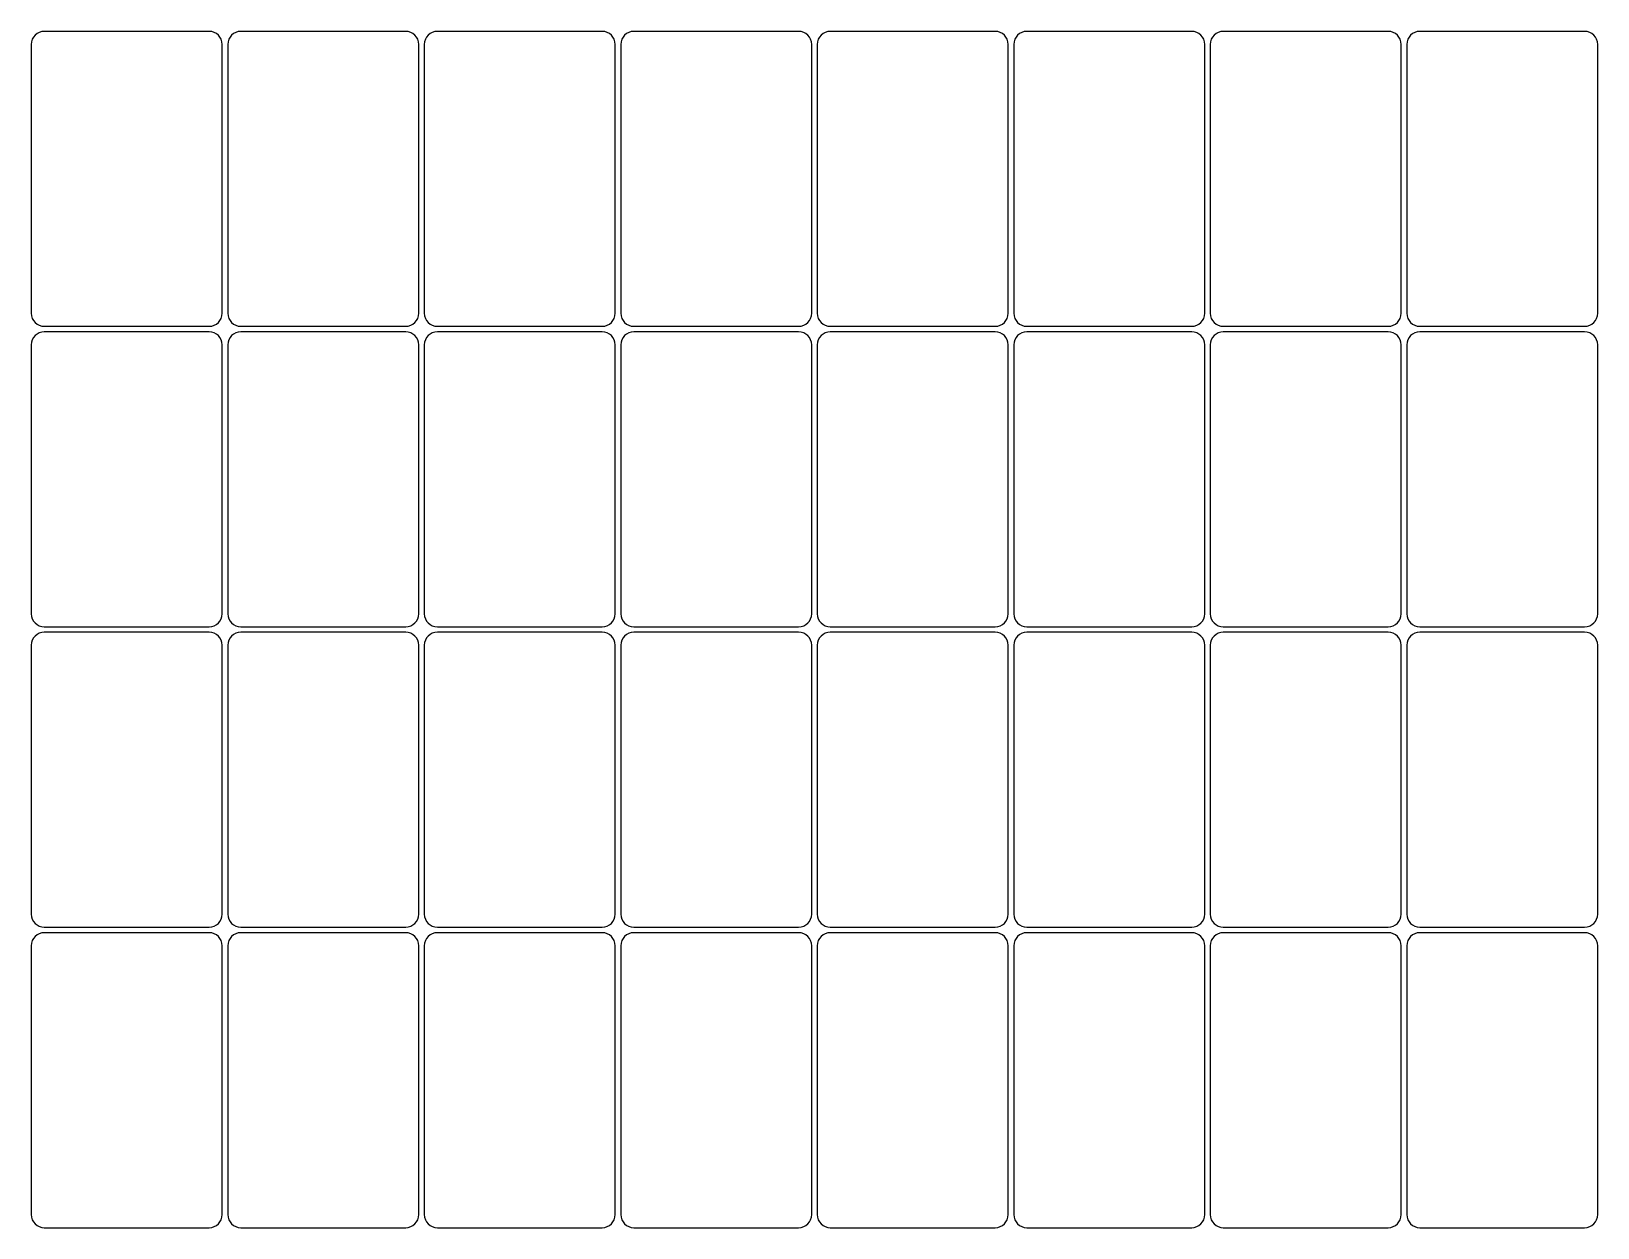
# Model space of a CAD drawing. Header units: millimetres. Extents: x 29 to 391, y -286 to -11.
import ezdxf

# ---------------------------------------------------------------- set-up
doc = ezdxf.new("R2010")
doc.units = ezdxf.units.MM

msp = doc.modelspace()

# ---------------------------------------------------------------- linework, layer by layer
for p, q in [((70.46, -10.67), (32.46, -10.67)), ((115.76, -10.67), (77.76, -10.67)), ((161.06, -10.67), (123.06, -10.67)), ((206.35, -10.67), (168.35, -10.67)), ((251.65, -10.67), (213.65, -10.67)), ((296.95, -10.67), (258.95, -10.67)), ((342.24, -10.67), (304.24, -10.67)), ((387.54, -10.67), (349.54, -10.67)), ((29.46, -13.67), (29.46, -75.67)), ((73.46, -75.67), (73.46, -13.67)), ((74.76, -13.67), (74.76, -75.67)), ((118.76, -75.67), (118.76, -13.67)), ((120.06, -13.67), (120.06, -75.67)), ((164.06, -75.67), (164.06, -13.67)), ((165.35, -13.67), (165.35, -75.67)), ((209.35, -75.67), (209.35, -13.67)), ((210.65, -13.67), (210.65, -75.67)), ((254.65, -75.67), (254.65, -13.67)), ((255.95, -13.67), (255.95, -75.67)), ((299.95, -75.67), (299.95, -13.67)), ((301.24, -13.67), (301.24, -75.67)), ((345.24, -75.67), (345.24, -13.67)), ((346.54, -13.67), (346.54, -75.67)), ((390.54, -75.67), (390.54, -13.67)), ((32.46, -78.67), (70.46, -78.67)), ((77.76, -78.67), (115.76, -78.67)), ((123.06, -78.67), (161.06, -78.67)), ((168.35, -78.67), (206.35, -78.67)), ((213.65, -78.67), (251.65, -78.67)), ((258.95, -78.67), (296.95, -78.67)), ((304.24, -78.67), (342.24, -78.67)), ((349.54, -78.67), (387.54, -78.67)), ((29.46, -82.93), (29.46, -144.93)), ((70.46, -79.93), (32.46, -79.93)), ((73.46, -144.93), (73.46, -82.93)), ((74.76, -82.93), (74.76, -144.93)), ((115.76, -79.93), (77.76, -79.93)), ((118.76, -144.93), (118.76, -82.93)), ((120.06, -82.93), (120.06, -144.93)), ((161.06, -79.93), (123.06, -79.93)), ((164.06, -144.93), (164.06, -82.93)), ((165.35, -82.93), (165.35, -144.93)), ((206.35, -79.93), (168.35, -79.93)), ((209.35, -144.93), (209.35, -82.93)), ((210.65, -82.93), (210.65, -144.93)), ((251.65, -79.93), (213.65, -79.93)), ((254.65, -144.93), (254.65, -82.93)), ((255.95, -82.93), (255.95, -144.93)), ((296.95, -79.93), (258.95, -79.93)), ((299.95, -144.93), (299.95, -82.93)), ((301.24, -82.93), (301.24, -144.93)), ((342.24, -79.93), (304.24, -79.93)), ((345.24, -144.93), (345.24, -82.93)), ((346.54, -82.93), (346.54, -144.93)), ((387.54, -79.93), (349.54, -79.93)), ((390.54, -144.93), (390.54, -82.93)), ((32.46, -147.93), (70.46, -147.93)), ((77.76, -147.93), (115.76, -147.93)), ((123.06, -147.93), (161.06, -147.93)), ((168.35, -147.93), (206.35, -147.93)), ((213.65, -147.93), (251.65, -147.93)), ((258.95, -147.93), (296.95, -147.93)), ((304.24, -147.93), (342.24, -147.93)), ((349.54, -147.93), (387.54, -147.93)), ((70.46, -149.18), (32.46, -149.18)), ((115.76, -149.18), (77.76, -149.18)), ((161.06, -149.18), (123.06, -149.18)), ((206.35, -149.18), (168.35, -149.18)), ((251.65, -149.18), (213.65, -149.18)), ((296.95, -149.18), (258.95, -149.18)), ((342.24, -149.18), (304.24, -149.18)), ((387.54, -149.18), (349.54, -149.18)), ((29.46, -152.18), (29.46, -214.18)), ((73.46, -214.18), (73.46, -152.18)), ((74.76, -152.18), (74.76, -214.18)), ((118.76, -214.18), (118.76, -152.18)), ((120.06, -152.18), (120.06, -214.18)), ((164.06, -214.18), (164.06, -152.18)), ((165.35, -152.18), (165.35, -214.18)), ((209.35, -214.18), (209.35, -152.18)), ((210.65, -152.18), (210.65, -214.18)), ((254.65, -214.18), (254.65, -152.18)), ((255.95, -152.18), (255.95, -214.18)), ((299.95, -214.18), (299.95, -152.18)), ((301.24, -152.18), (301.24, -214.18)), ((345.24, -214.18), (345.24, -152.18)), ((346.54, -152.18), (346.54, -214.18)), ((390.54, -214.18), (390.54, -152.18)), ((32.46, -217.18), (70.46, -217.18)), ((70.46, -218.44), (32.46, -218.44)), ((77.76, -217.18), (115.76, -217.18)), ((115.76, -218.44), (77.76, -218.44)), ((123.06, -217.18), (161.06, -217.18)), ((161.06, -218.44), (123.06, -218.44)), ((168.35, -217.18), (206.35, -217.18)), ((206.35, -218.44), (168.35, -218.44)), ((213.65, -217.18), (251.65, -217.18)), ((251.65, -218.44), (213.65, -218.44)), ((258.95, -217.18), (296.95, -217.18)), ((296.95, -218.44), (258.95, -218.44)), ((304.24, -217.18), (342.24, -217.18)), ((342.24, -218.44), (304.24, -218.44)), ((349.54, -217.18), (387.54, -217.18)), ((387.54, -218.44), (349.54, -218.44)), ((29.46, -221.44), (29.46, -283.44)), ((73.46, -283.44), (73.46, -221.44)), ((74.76, -221.44), (74.76, -283.44)), ((118.76, -283.44), (118.76, -221.44)), ((120.06, -221.44), (120.06, -283.44)), ((164.06, -283.44), (164.06, -221.44)), ((165.35, -221.44), (165.35, -283.44)), ((209.35, -283.44), (209.35, -221.44)), ((210.65, -221.44), (210.65, -283.44)), ((254.65, -283.44), (254.65, -221.44)), ((255.95, -221.44), (255.95, -283.44)), ((299.95, -283.44), (299.95, -221.44)), ((301.24, -221.44), (301.24, -283.44)), ((345.24, -283.44), (345.24, -221.44)), ((346.54, -221.44), (346.54, -283.44)), ((390.54, -283.44), (390.54, -221.44)), ((32.46, -286.44), (70.46, -286.44)), ((77.76, -286.44), (115.76, -286.44)), ((123.06, -286.44), (161.06, -286.44)), ((168.35, -286.44), (206.35, -286.44)), ((213.65, -286.44), (251.65, -286.44)), ((258.95, -286.44), (296.95, -286.44)), ((304.24, -286.44), (342.24, -286.44)), ((349.54, -286.44), (387.54, -286.44))]:
    msp.add_line(p, q)
for centre, start, end in [((32.46, -13.67), 90, 180), ((70.46, -13.67), 0, 90), ((77.76, -13.67), 90, 180), ((115.76, -13.67), 0, 90), ((123.06, -13.67), 90, 180), ((161.06, -13.67), 0, 90), ((168.35, -13.67), 90, 180), ((206.35, -13.67), 0, 90), ((213.65, -13.67), 90, 180), ((251.65, -13.67), 0, 90), ((258.95, -13.67), 90, 180), ((296.95, -13.67), 0, 90), ((304.24, -13.67), 90, 180), ((342.24, -13.67), 0, 90), ((349.54, -13.67), 90, 180), ((387.54, -13.67), 0, 90), ((32.46, -75.67), 180, 270), ((70.46, -75.67), 270, 360), ((77.76, -75.67), 180, 270), ((115.76, -75.67), 270, 360), ((123.06, -75.67), 180, 270), ((161.06, -75.67), 270, 360), ((168.35, -75.67), 180, 270), ((206.35, -75.67), 270, 360), ((213.65, -75.67), 180, 270), ((251.65, -75.67), 270, 360), ((258.95, -75.67), 180, 270), ((296.95, -75.67), 270, 360), ((304.24, -75.67), 180, 270), ((342.24, -75.67), 270, 360), ((349.54, -75.67), 180, 270), ((387.54, -75.67), 270, 360), ((32.46, -82.93), 90, 180), ((70.46, -82.93), 0, 90), ((77.76, -82.93), 90, 180), ((115.76, -82.93), 0, 90), ((123.06, -82.93), 90, 180), ((161.06, -82.93), 0, 90), ((168.35, -82.93), 90, 180), ((206.35, -82.93), 0, 90), ((213.65, -82.93), 90, 180), ((251.65, -82.93), 0, 90), ((258.95, -82.93), 90, 180), ((296.95, -82.93), 0, 90), ((304.24, -82.93), 90, 180), ((342.24, -82.93), 0, 90), ((349.54, -82.93), 90, 180), ((387.54, -82.93), 0, 90), ((32.46, -144.93), 180, 270), ((70.46, -144.93), 270, 360), ((77.76, -144.93), 180, 270), ((115.76, -144.93), 270, 360), ((123.06, -144.93), 180, 270), ((161.06, -144.93), 270, 360), ((168.35, -144.93), 180, 270), ((206.35, -144.93), 270, 360), ((213.65, -144.93), 180, 270), ((251.65, -144.93), 270, 360), ((258.95, -144.93), 180, 270), ((296.95, -144.93), 270, 360), ((304.24, -144.93), 180, 270), ((342.24, -144.93), 270, 360), ((349.54, -144.93), 180, 270), ((387.54, -144.93), 270, 360), ((32.46, -152.18), 90, 180), ((70.46, -152.18), 0, 90), ((77.76, -152.18), 90, 180), ((115.76, -152.18), 0, 90), ((123.06, -152.18), 90, 180), ((161.06, -152.18), 0, 90), ((168.35, -152.18), 90, 180), ((206.35, -152.18), 0, 90), ((213.65, -152.18), 90, 180), ((251.65, -152.18), 0, 90), ((258.95, -152.18), 90, 180), ((296.95, -152.18), 0, 90), ((304.24, -152.18), 90, 180), ((342.24, -152.18), 0, 90), ((349.54, -152.18), 90, 180), ((387.54, -152.18), 0, 90), ((32.46, -214.18), 180, 270), ((70.46, -214.18), 270, 360), ((77.76, -214.18), 180, 270), ((115.76, -214.18), 270, 360), ((123.06, -214.18), 180, 270), ((161.06, -214.18), 270, 360), ((168.35, -214.18), 180, 270), ((206.35, -214.18), 270, 360), ((213.65, -214.18), 180, 270), ((251.65, -214.18), 270, 360), ((258.95, -214.18), 180, 270), ((296.95, -214.18), 270, 360), ((304.24, -214.18), 180, 270), ((342.24, -214.18), 270, 360), ((349.54, -214.18), 180, 270), ((387.54, -214.18), 270, 360), ((32.46, -221.44), 90, 180), ((70.46, -221.44), 0, 90), ((77.76, -221.44), 90, 180), ((115.76, -221.44), 0, 90), ((123.06, -221.44), 90, 180), ((161.06, -221.44), 0, 90), ((168.35, -221.44), 90, 180), ((206.35, -221.44), 0, 90), ((213.65, -221.44), 90, 180), ((251.65, -221.44), 0, 90), ((258.95, -221.44), 90, 180), ((296.95, -221.44), 0, 90), ((304.24, -221.44), 90, 180), ((342.24, -221.44), 0, 90), ((349.54, -221.44), 90, 180), ((387.54, -221.44), 0, 90), ((32.46, -283.44), 180, 270), ((70.46, -283.44), 270, 360), ((77.76, -283.44), 180, 270), ((115.76, -283.44), 270, 360), ((123.06, -283.44), 180, 270), ((161.06, -283.44), 270, 360), ((168.35, -283.44), 180, 270), ((206.35, -283.44), 270, 360), ((213.65, -283.44), 180, 270), ((251.65, -283.44), 270, 360), ((258.95, -283.44), 180, 270), ((296.95, -283.44), 270, 360), ((304.24, -283.44), 180, 270), ((342.24, -283.44), 270, 360), ((349.54, -283.44), 180, 270), ((387.54, -283.44), 270, 360)]:
    msp.add_arc(centre, 3, start, end)

doc.saveas('drawing.dxf')
